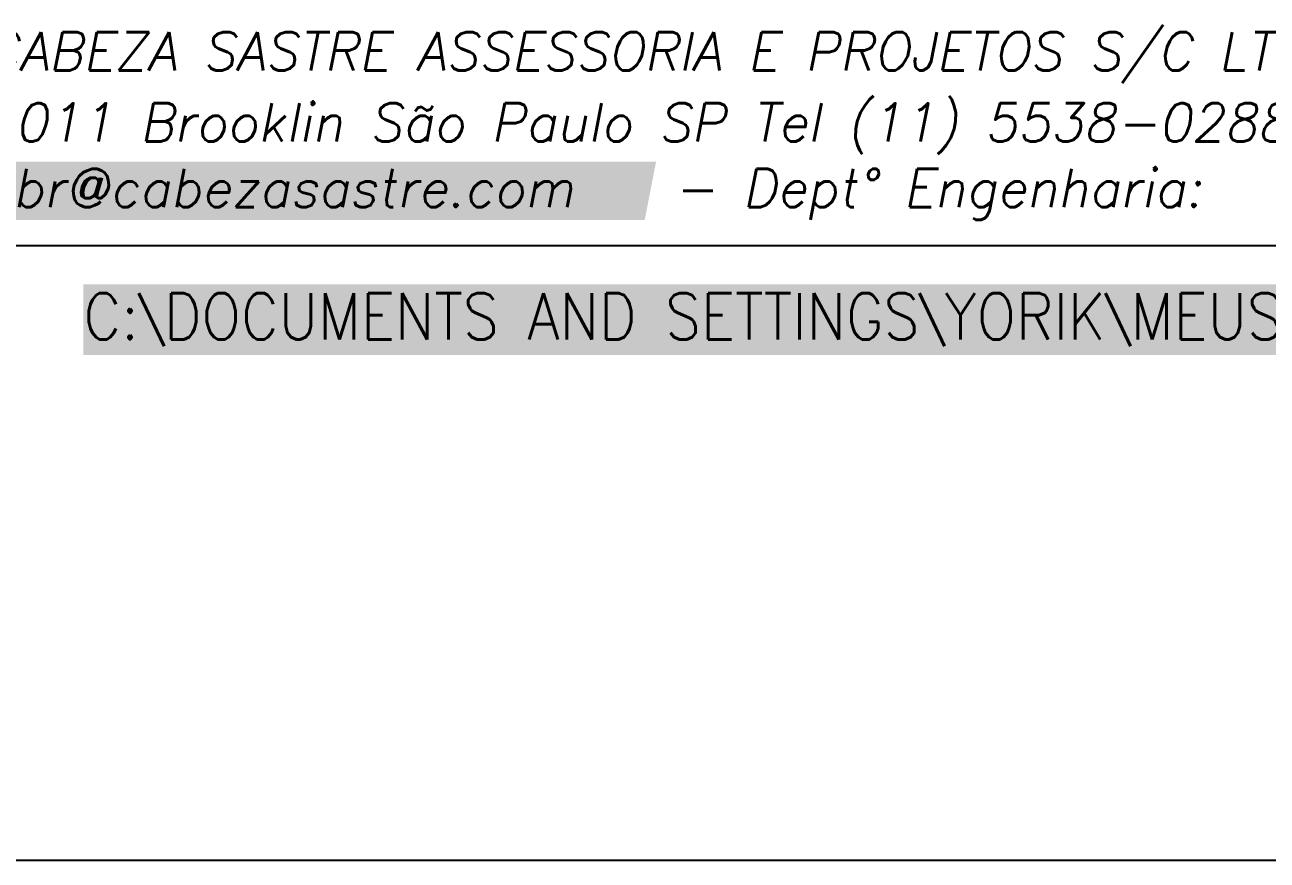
# Paper-space layout 'Layout1' of a CAD drawing. Extents: x 318 to 527, y 161 to 458.
# Drawn here: x 407.62 to 439.74, y 160.74 to 182.34 of the extents above; entities that cross this region are included whole.
import ezdxf
from ezdxf.enums import TextEntityAlignment as Align

# ---------------------------------------------------------------- set-up
doc = ezdxf.new("R2010")
doc.units = 0
doc.header["$LTSCALE"] = 10
doc.layers.get('0').update_dxf_attribs({"linetype": 'CONTINUOUS'})
doc.layers.add('ARQ-FLH', color=4, linetype='CONTINUOUS')
doc.styles.add('ARIAL', font='ARIAL.TTF')
doc.styles.add('ARIAL_BOLD', font='ARIALBD.TTF')
doc.styles.add('ROMANS', font='ROMANS.shx', dxfattribs={"width": 0.9})
doc.styles.add('ROMANS_ITALIC', font='ROMANS.shx', dxfattribs={"oblique": 11})

# ---------------------------------------------------------------- blocks, each defined once
blk = doc.blocks.new('*X72')
at = {"layer": 'ARQ-FLH', "color": 9, "linetype": 'CONTINUOUS'}
blk.add_solid([(-122.805, 16.658), (-122.512, 18.167), (-103.807, 16.658), (-103.513, 18.167)], dxfattribs=at)
at = {"layer": 'ARQ-FLH', "color": 2, "linetype": 'CONTINUOUS', "style": 'ROMANS_ITALIC', "oblique": 11}
for s, p in [(' C&S CABEZA SASTRE ASSESSORIA E PROJETOS S/C LTDA', (-125.083, 20.524)), ('Rua Nebraska 443 2ºandar 04560-011 Brooklin São Paulo SP Tel (11) 5538-0288 Fax (11) 5561-5709', (-144.412, 18.685)), (' - Dept° Engenharia:', (-103.743, 16.988)), ('arq.br@cabezasastre.com', (-122.741, 16.988))]:
    blk.add_text(s, height=0.99, dxfattribs=at).set_placement(p)
blk = doc.blocks.new('*X73')
at = {"layer": 'ARQ-FLH', "color": 9, "linetype": 'CONTINUOUS'}
blk.add_solid([(-118.32, 13.165), (-118.32, 14.993), (-24.257, 13.165), (-24.257, 14.993)], dxfattribs=at)
at = {"layer": 'ARQ-FLH', "color": 1, "linetype": 'CONTINUOUS', "style": 'ROMANS', "width": 0.9}
blk.add_text('C:\\DOCUMENTS AND SETTINGS\\YORIK\\MEUS DOCUMENTOS\\BACKUP\\LIBRARY\\BLOCKS\\SANITARY\\BANHEIRA3D.DWG', height=1.2, dxfattribs=at).set_placement((-118.32, 13.565))
blk = doc.blocks.new('CR-A4')
at = {"layer": 'ARQ-FLH', "color": 6}
blk.add_line((-190, 16), (-6, 16), dxfattribs=at)
at = {"layer": 'ARQ-FLH', "color": 1}
blk.add_line((-209.9, 0.1), (-0.1, 0.1), dxfattribs=at)
at = {"layer": 'ARQ-FLH', "color": 2}
blk.add_blockref('*X72', (0, 0), dxfattribs=at)
at = {"layer": 'ARQ-FLH', "color": 1}
blk.add_blockref('*X73', (0, 0), dxfattribs=at)
at = {"layer": 'ARQ-FLH', "color": 4, "style": 'ROMANS'}
for tag, p in [('TITULO1', (-134.595, 40.924)), ('TITULO2', (-134.595, 36.226))]:
    blk.add_attdef(tag, p, '', height=2.687, dxfattribs=at)
at = {"layer": 'ARQ-FLH', "color": 3, "style": 'ROMANS'}
for tag, p in [('ESC', (-14.547, 42.073)), ('00/00/00', (-14.433, 35.823)), ('ARQ', (-15.215, 30.229)), ('DES', (-15.215, 24.022)), ('VER', (-15.215, 18.816))]:
    blk.add_attdef(tag, text='', height=1.612, dxfattribs=at).set_placement(p, align=Align.MIDDLE)
at = {"layer": 'ARQ-FLH', "color": 1, "style": 'ARIAL_BOLD'}
for tag, height, p in [('AAA', 7, (-40.788, 37.029)), ('222', 7, (-40.788, 27.052)), ('REV', 3, (-40.788, 19.436))]:
    blk.add_attdef(tag, text='', height=height, dxfattribs=at).set_placement(p, align=Align.MIDDLE)
at = {"layer": 'ARQ-FLH', "color": 1, "linetype": 'CONTINUOUS', "style": 'ARIAL', "width": 0.9}
for tag, p in [('NOME_DA_OBRA_1', (-170.042, 24.576)), ('NOME_DA_OBRA_2', (-170.042, 19.237))]:
    blk.add_attdef(tag, text='', height=3, dxfattribs=at).set_placement(p, align=Align.MIDDLE)

psp = doc.layouts.get("Layout1")

# ---------------------------------------------------------------- block references
psp.add_blockref('CR-A4', (527.455, 160.636))

doc.saveas('drawing.dxf')
